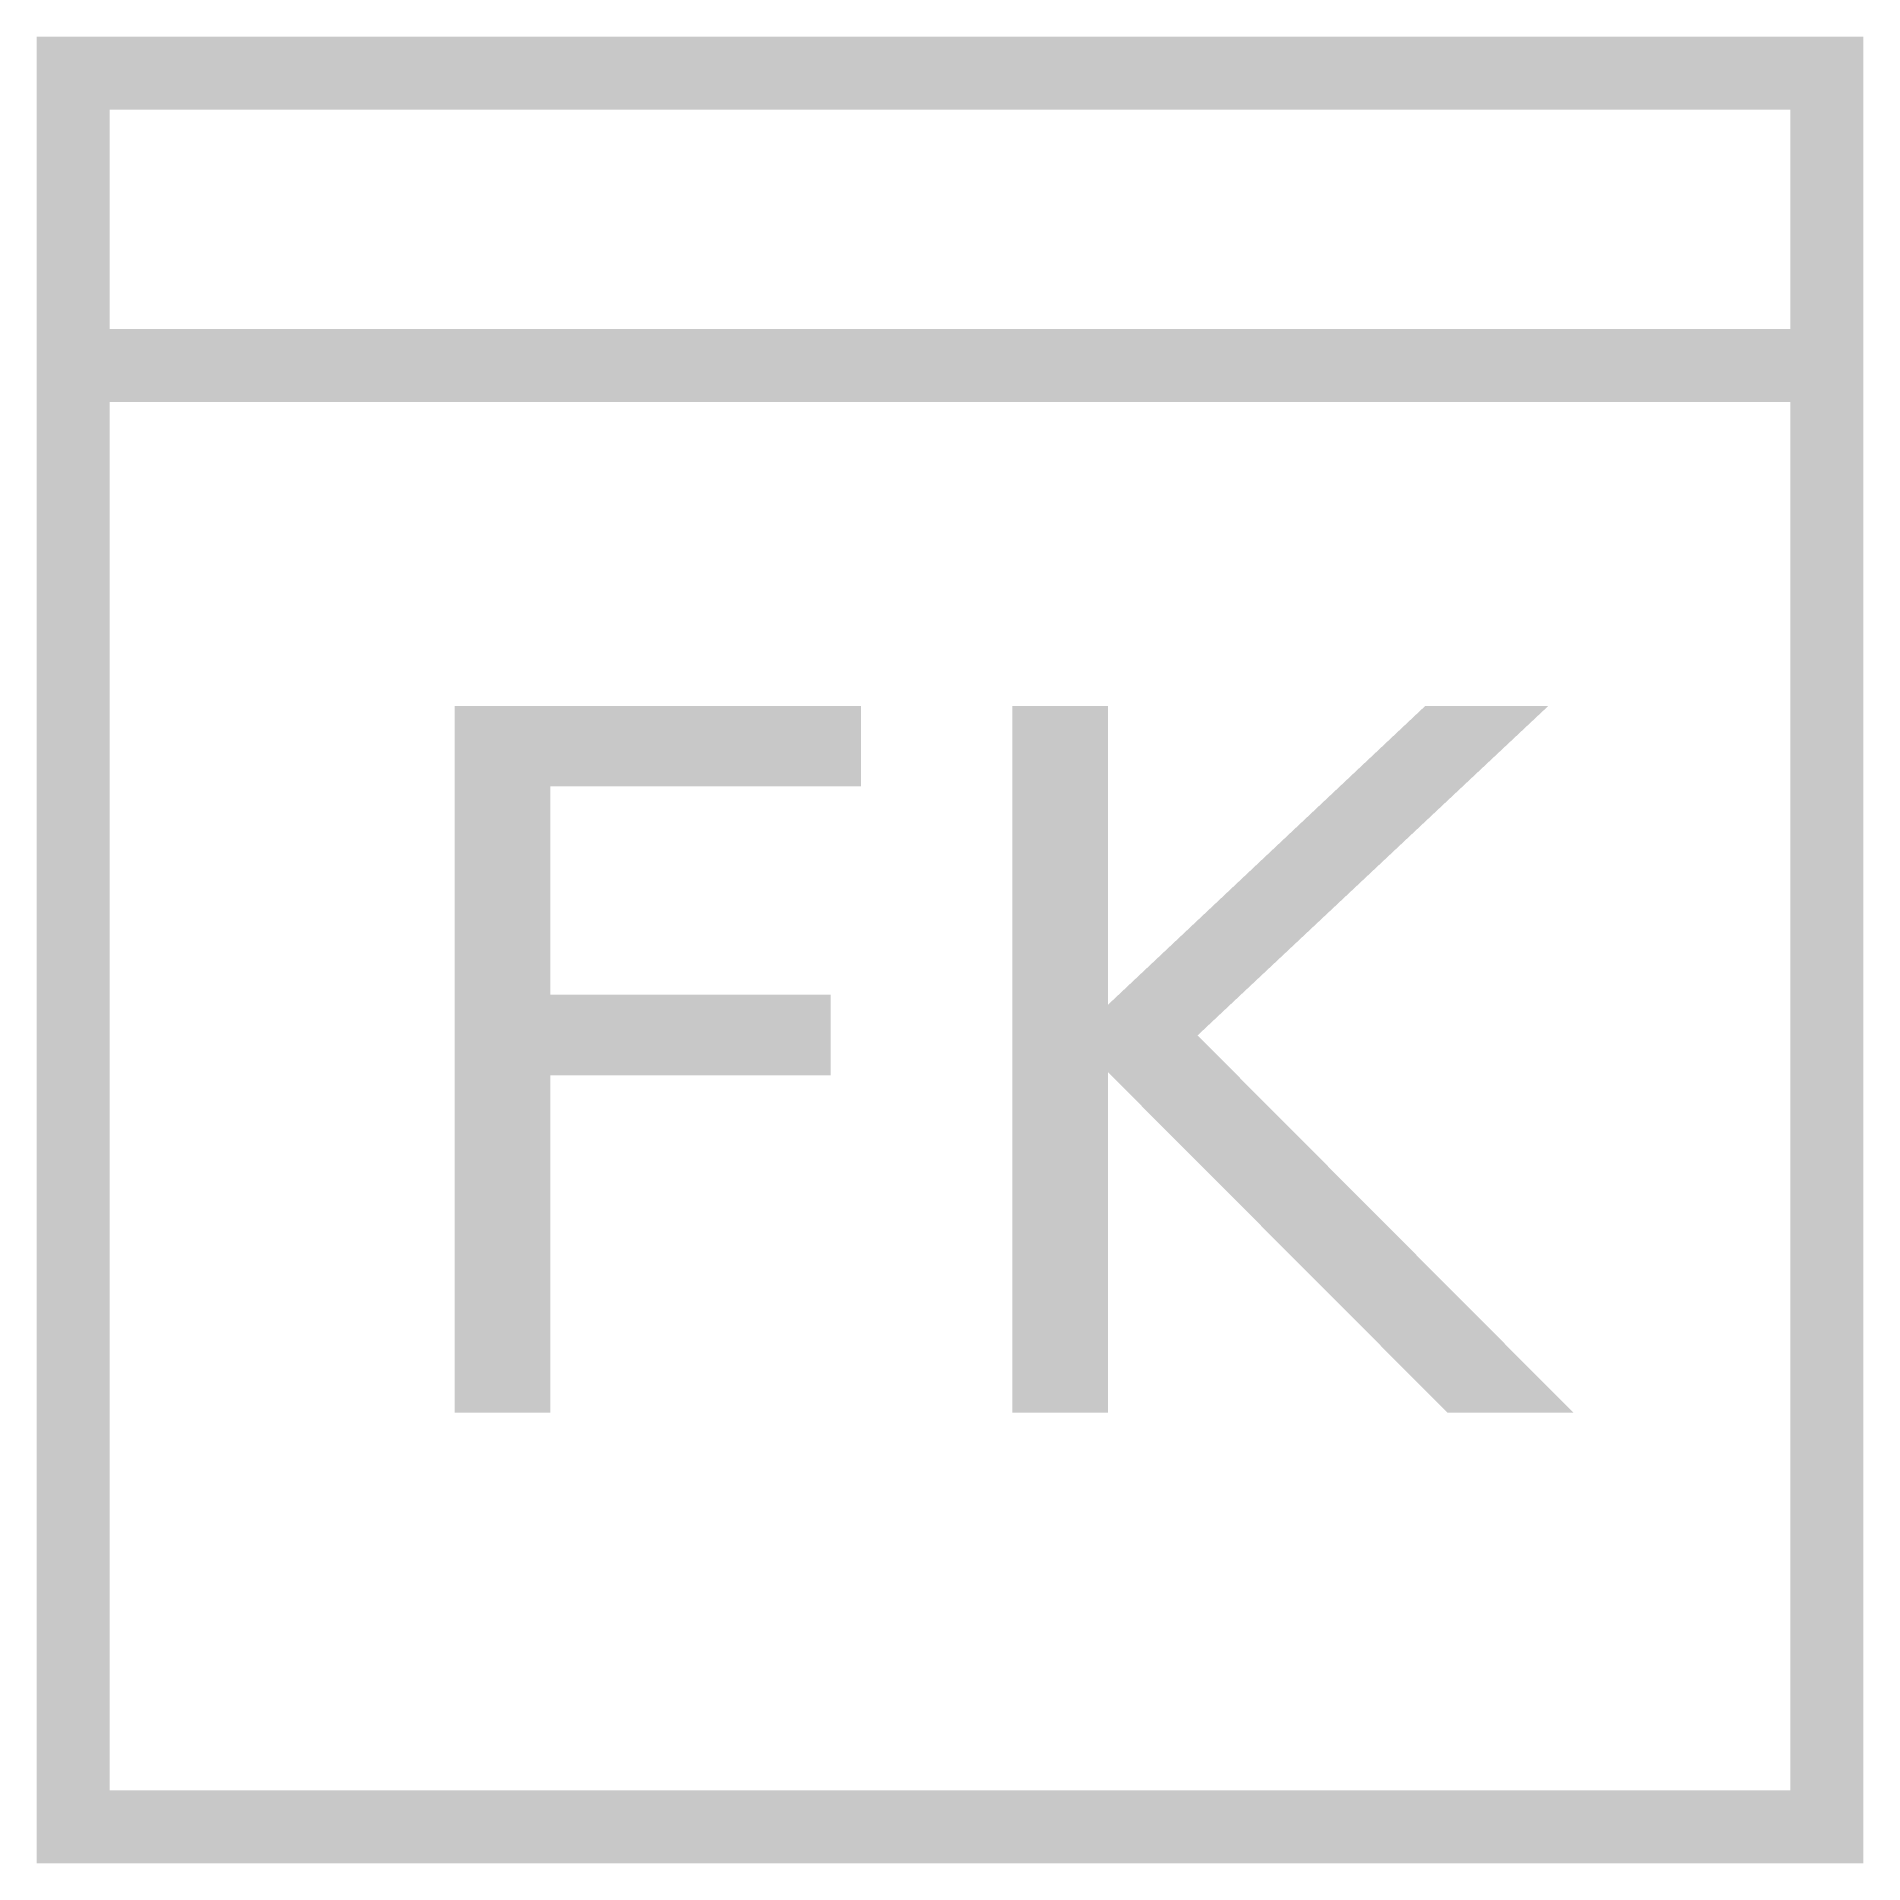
# Model space of a CAD drawing. Extents: x 2257.619 to 2257.801, y 1178.828 to 1179.011.
import ezdxf

# ---------------------------------------------------------------- set-up
doc = ezdxf.new("R2010")
doc.units = 0
doc.styles.add('VERDANA', font='verdana.TTF')

msp = doc.modelspace()

# ---------------------------------------------------------------- linework, layer by layer
at = {"color": 0, "linetype": 'Continuous'}
for points in [[(2257.62244, 1179.00717, 0.0073, 0.0073, 0), (2257.79766, 1179.00717, 0.0073, 0.0073, 0), (2257.79766, 1178.83195, 0.0073, 0.0073, 0), (2257.62244, 1178.83195, 0.0073, 0.0073, 0), (2257.62244, 1179.00717, 0.0073, 0.0073, 0), (2257.62244, 1179.00717, 0.0073, 0.0073, 0), (2257.79766, 1179.00717, 0.0073, 0.0073, 0)], [(2257.62244, 1178.97796, 0.0073, 0.0073, 0), (2257.79766, 1178.97796, 0.0073, 0.0073, 0)]]:
    msp.add_lwpolyline(points, format="xyseb", dxfattribs=at)

# ---------------------------------------------------------------- texts
at = {"color": 0, "style": 'VERDANA'}
msp.add_text('FK', height=0.070613, dxfattribs=at).set_placement((2257.65107, 1178.87333))

doc.saveas('drawing.dxf')
